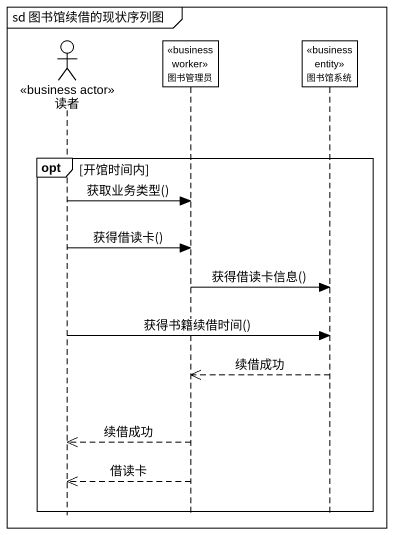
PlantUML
@startuml
mainframe sd 图书馆续借的现状序列图
hide footbox
actor 读者 <<business actor>>
participant 图书管理员 <<business worker>>
participant 图书馆系统 <<business entity>>

opt 开馆时间内
  读者 -> 图书管理员 : 获取业务类型()
  读者 -> 图书管理员 : 获得借读卡()
  图书管理员 -> 图书馆系统 : 获得借读卡信息()
  读者 -> 图书馆系统 : 获得书籍续借时间()
  图书馆系统 -->> 图书管理员 : 续借成功
  图书管理员 -->> 读者 : 续借成功
  图书管理员 -->> 读者 : 借读卡
end
@enduml
